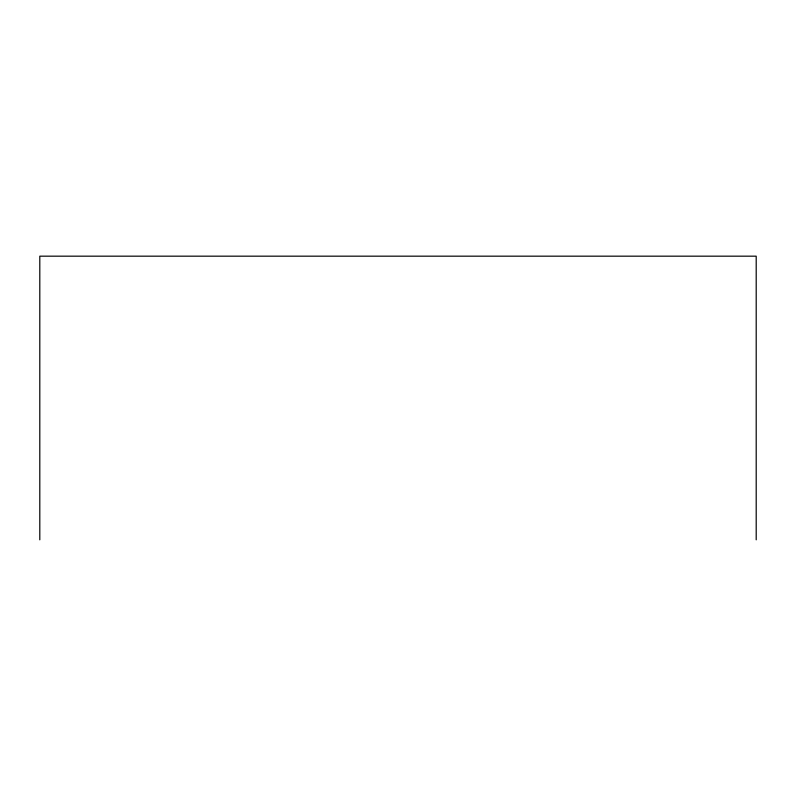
<?xml version="1.0" encoding="UTF-8"?>
<svg xmlns="http://www.w3.org/2000/svg" width="796" height="796" viewBox="0 0 796 796"><rect width="100%" height="100%" fill="white"/><g stroke="black" fill="none" stroke-linecap="round" stroke-linejoin="round"><path stroke-width="1.19" d="M756.2 539.827L756.2 256.173L39.8 256.173L39.8 539.827"/></g></svg>
